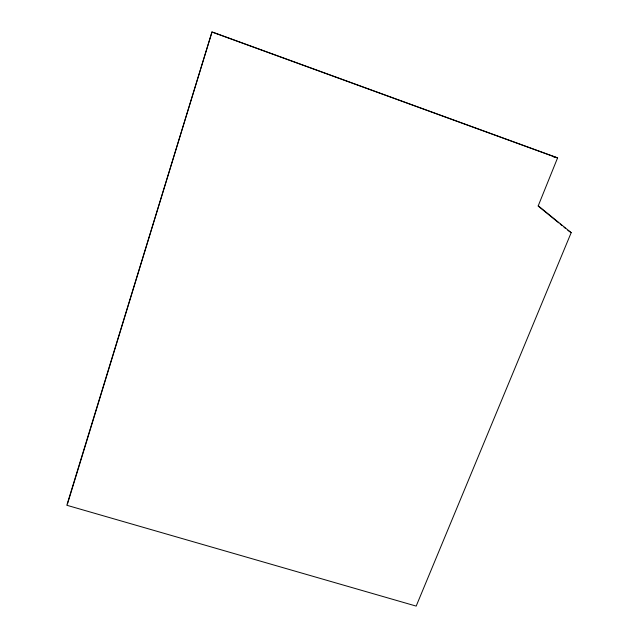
<?xml version="1.0" encoding="UTF-8"?>
<svg xmlns="http://www.w3.org/2000/svg" width="638" height="638" viewBox="0 0 638 638"><rect width="100%" height="100%" fill="white"/><g stroke="black" fill="none" stroke-linecap="round" stroke-linejoin="round"><path stroke-width="0.96" d="M212.015 31.9L66.815 505.264L416.183 606.1L571.185 232.663L538.249 205.779L557.604 157.849L212.015 31.9L67.5 503.908M553.688 156.996L557.604 157.849M213.18 32.482L556.591 157.626M571.185 232.663L567.852 230.31M538.081 206.01L558.689 222.837M560.22 224.082L561.743 225.326M564.04 227.2L565.563 228.444"/></g></svg>
